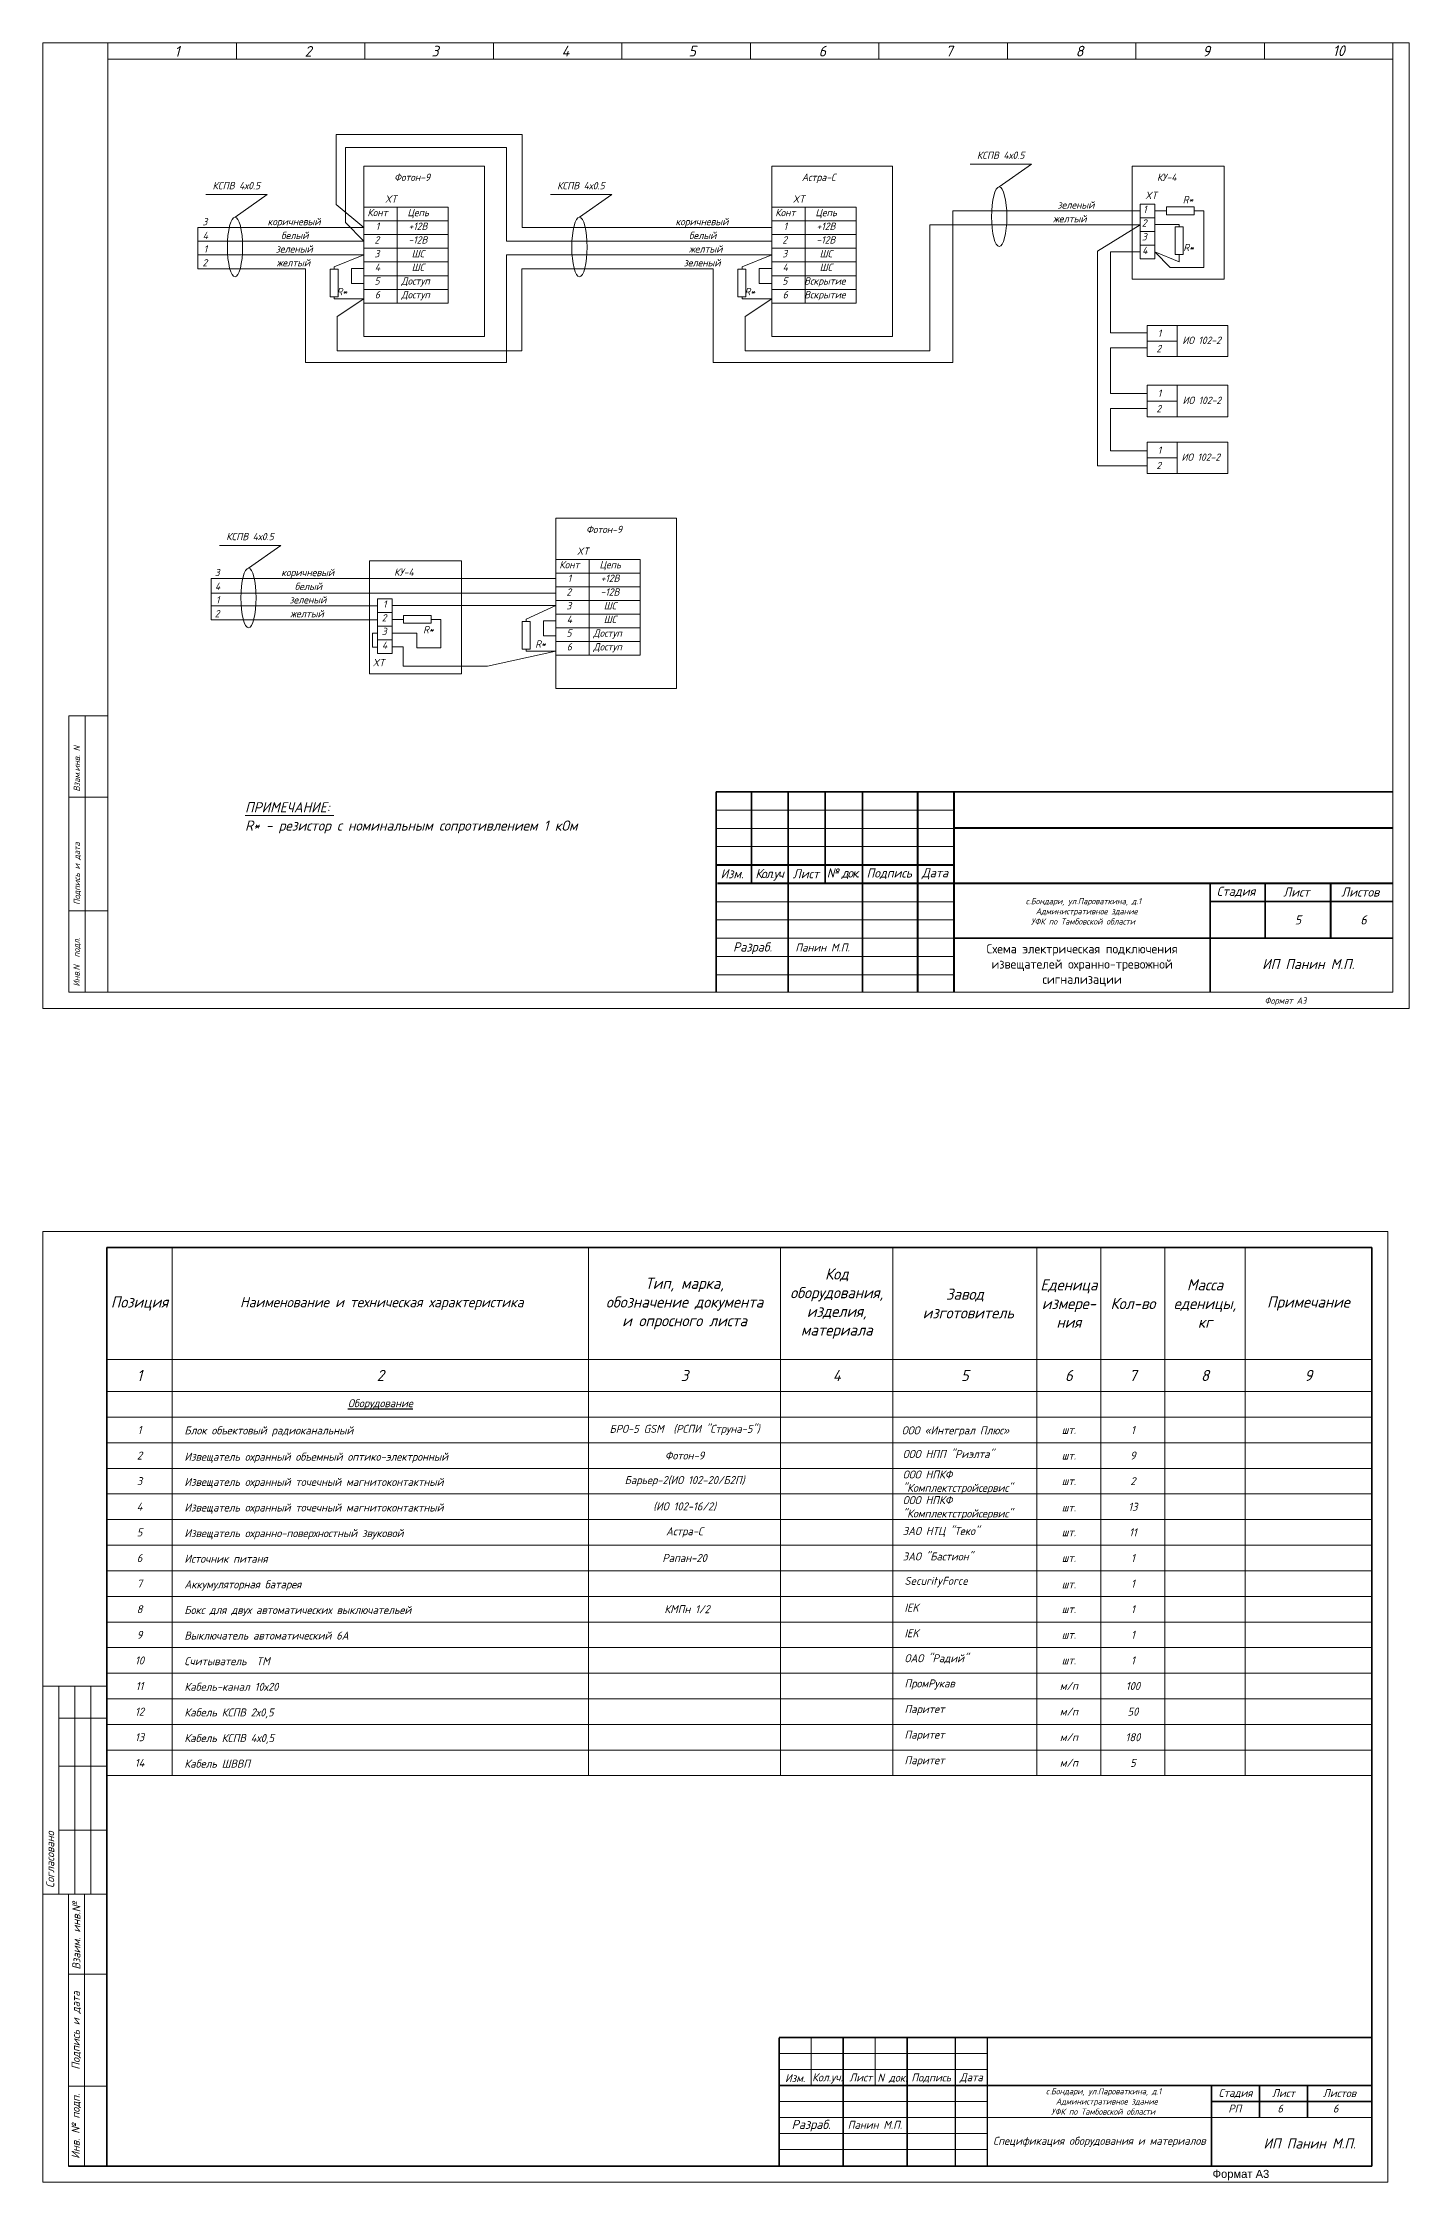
# Model space of a CAD drawing. Header units: inches. Extents: x -24 to 3888, y 393 to 1828.
# Drawn here: x 595.1 to 729.5, y 1043.8 to 1254.4 of the extents above; entities that cross this region are included whole.
import ezdxf

# ---------------------------------------------------------------- set-up
doc = ezdxf.new("R2010")
doc.units = ezdxf.units.IN
doc.header["$MEASUREMENT"] = 0
doc.linetypes.add('Caddy_Solid', pattern=[0])
doc.linetypes.add('НЕВИДИМАЯ', pattern=[9.525, 6.35, -3.175])
doc.layers.add('DESC', color=7, linetype='Continuous')
doc.styles.get("Standard").update_dxf_attribs({"font": 'GOST_Common Italic_0.ttf'})

msp = doc.modelspace()

# ---------------------------------------------------------------- linework, layer by layer
at = {"layer": 'DESC', "linetype": 'Caddy_Solid', "lineweight": 15}
for p, q in [((601.47, 1252.77), (601.47, 1254.37)), ((601.47, 1252.75), (727.87, 1252.75)), ((601.47, 1252.75), (601.47, 1160.93)), ((614.11, 1252.77), (614.11, 1254.37)), ((626.75, 1252.77), (626.75, 1254.37)), ((639.39, 1252.77), (639.39, 1254.37)), ((652.03, 1252.77), (652.03, 1254.37)), ((664.67, 1252.77), (664.67, 1254.37)), ((677.31, 1252.77), (677.31, 1254.37)), ((689.95, 1252.77), (689.95, 1254.37)), ((702.59, 1252.77), (702.59, 1254.37)), ((715.23, 1252.77), (715.23, 1254.37)), ((727.87, 1252.77), (727.87, 1254.37)), ((727.87, 1252.75), (727.87, 1160.93)), ((597.63, 1160.94), (597.63, 1188.14)), ((597.63, 1188.14), (601.47, 1188.14)), ((599.23, 1188.14), (599.23, 1160.94)), ((597.63, 1180.13), (601.47, 1180.13)), ((597.63, 1168.94), (601.47, 1168.94)), ((727.87, 1160.93), (597.63, 1160.93))]:
    msp.add_line(p, q, dxfattribs=at)
at = {"layer": 'DESC', "color": 0, "lineweight": 15}
for p, q in [((623.93, 1238.46), (623.93, 1245.35)), ((623.93, 1245.35), (642.24, 1245.35)), ((642.24, 1245.35), (642.24, 1236.19)), ((624.86, 1236.67), (624.86, 1244.05)), ((624.86, 1244.05), (640.67, 1244.05)), ((640.67, 1244.05), (640.67, 1234.83)), ((692.32, 1242.42), (686.3, 1242.42)), ((689.15, 1240.18), (692.32, 1242.42)), ((617.14, 1239.44), (611.12, 1239.44)), ((613.98, 1237.2), (617.14, 1239.44)), ((626.65, 1236.19), (623.93, 1238.46)), ((626.65, 1238.18), (629.92, 1238.18)), ((629.92, 1238.18), (629.92, 1236.84)), ((629.92, 1238.18), (634.95, 1238.18)), ((634.95, 1238.18), (634.95, 1236.84)), ((651.03, 1239.44), (645, 1239.44)), ((647.86, 1237.2), (651.03, 1239.44)), ((666.77, 1238.18), (670.05, 1238.18)), ((670.05, 1238.18), (670.05, 1236.84)), ((670.05, 1238.18), (675.07, 1238.18)), ((675.07, 1238.18), (675.07, 1236.84)), ((703.01, 1238.5), (704.47, 1238.5)), ((703.01, 1238.5), (703.01, 1233.11)), ((704.47, 1238.5), (704.47, 1237.15)), ((708.31, 1238.22), (705.59, 1238.22)), ((705.59, 1238.22), (705.59, 1237.43)), ((708.31, 1237.43), (708.31, 1238.22)), ((626.65, 1236.19), (610.31, 1236.19)), ((610.31, 1236.19), (610.31, 1232.13)), ((626.65, 1234.83), (624.86, 1236.67)), ((629.92, 1236.84), (626.65, 1236.84)), ((626.65, 1236.84), (629.92, 1236.84)), ((634.95, 1236.84), (629.92, 1236.84)), ((629.92, 1236.84), (629.92, 1235.49)), ((629.92, 1236.84), (634.95, 1236.84)), ((634.95, 1236.84), (634.95, 1235.49)), ((642.24, 1236.19), (655.27, 1236.19)), ((666.77, 1236.19), (655.27, 1236.19)), ((670.05, 1236.84), (666.77, 1236.84)), ((666.77, 1236.84), (670.05, 1236.84)), ((675.07, 1236.84), (670.05, 1236.84)), ((670.05, 1236.84), (670.05, 1235.49)), ((670.05, 1236.84), (675.07, 1236.84)), ((675.07, 1236.84), (675.07, 1235.49)), ((682.31, 1224.06), (682.31, 1236.46)), ((682.31, 1236.46), (691.52, 1236.46)), ((684.58, 1222.91), (684.58, 1237.83)), ((684.58, 1237.83), (691.52, 1237.83)), ((703.01, 1237.83), (691.52, 1237.83)), ((703.01, 1236.46), (691.52, 1236.46)), ((703.01, 1236.46), (698.82, 1233.85)), ((704.47, 1237.15), (703.01, 1237.15)), ((703.01, 1237.15), (704.47, 1237.15)), ((704.47, 1235.81), (703.01, 1235.81)), ((703.01, 1235.81), (704.47, 1235.81)), ((705.4, 1237.82), (704.47, 1237.82)), ((704.47, 1237.15), (704.47, 1235.81)), ((704.47, 1236.48), (706.84, 1236.48)), ((704.47, 1235.81), (704.47, 1234.46)), ((705.59, 1237.82), (705.4, 1237.82)), ((705.59, 1237.43), (708.31, 1237.43)), ((707.24, 1236.24), (706.45, 1236.24)), ((706.45, 1236.24), (706.45, 1233.52)), ((706.84, 1236.48), (706.84, 1236.42)), ((706.84, 1236.24), (706.84, 1236.43)), ((707.24, 1233.52), (707.24, 1236.24)), ((708.31, 1237.82), (708.55, 1237.82)), ((708.55, 1237.82), (709.27, 1237.82)), ((709.27, 1237.82), (709.27, 1232.24)), ((626.65, 1234.83), (610.31, 1234.83)), ((629.92, 1235.49), (626.65, 1235.49)), ((626.65, 1235.49), (629.92, 1235.49)), ((629.92, 1234.14), (626.65, 1234.14)), ((626.65, 1234.14), (629.92, 1234.14)), ((634.95, 1235.49), (629.92, 1235.49)), ((629.92, 1235.49), (629.92, 1234.14)), ((629.92, 1235.49), (634.95, 1235.49)), ((634.95, 1234.14), (629.92, 1234.14)), ((629.92, 1234.14), (629.92, 1232.8)), ((629.92, 1234.14), (634.95, 1234.14)), ((634.95, 1235.49), (634.95, 1234.14)), ((634.95, 1234.14), (634.95, 1232.8)), ((640.67, 1234.83), (655.66, 1234.83)), ((666.77, 1234.83), (655.27, 1234.83)), ((670.05, 1235.49), (666.77, 1235.49)), ((666.77, 1235.49), (670.05, 1235.49)), ((670.05, 1234.14), (666.77, 1234.14)), ((666.77, 1234.14), (670.05, 1234.14)), ((675.07, 1235.49), (670.05, 1235.49)), ((670.05, 1235.49), (670.05, 1234.14)), ((670.05, 1235.49), (675.07, 1235.49)), ((675.07, 1234.14), (670.05, 1234.14)), ((670.05, 1234.14), (670.05, 1232.8)), ((670.05, 1234.14), (675.07, 1234.14)), ((675.07, 1235.49), (675.07, 1234.14)), ((675.07, 1234.14), (675.07, 1232.8)), ((698.82, 1233.85), (698.82, 1212.73)), ((700.08, 1225.81), (700.08, 1233.78)), ((700.08, 1233.78), (703.01, 1233.78)), ((704.47, 1234.46), (703.01, 1234.46)), ((703.01, 1234.46), (704.47, 1234.46)), ((704.47, 1234.46), (704.47, 1233.11)), ((705.96, 1232.24), (704.47, 1233.79)), ((706.84, 1232.82), (704.47, 1233.79)), ((626.65, 1233.5), (610.31, 1233.5)), ((620.9, 1232.13), (610.31, 1232.13)), ((620.9, 1232.13), (620.9, 1222.91)), ((623.33, 1232.08), (623.33, 1229.36)), ((624.11, 1232.08), (623.33, 1232.08)), ((623.72, 1232.32), (626.65, 1233.5)), ((623.72, 1232.08), (623.72, 1232.32)), ((624.11, 1229.36), (624.11, 1232.08)), ((626.65, 1232.14), (625.43, 1232.14)), ((625.43, 1232.14), (625.43, 1230.69)), ((629.92, 1232.8), (626.65, 1232.8)), ((626.65, 1232.8), (629.92, 1232.8)), ((634.95, 1232.8), (629.92, 1232.8)), ((629.92, 1232.8), (629.92, 1231.45)), ((629.92, 1232.8), (634.95, 1232.8)), ((634.95, 1232.8), (634.95, 1231.45)), ((640.67, 1222.91), (640.67, 1233.5)), ((640.67, 1233.5), (655.27, 1233.5)), ((642.19, 1224.06), (642.19, 1232.13)), ((642.19, 1232.13), (655.27, 1232.13)), ((666.77, 1233.5), (655.27, 1233.5)), ((661.02, 1232.13), (655.27, 1232.13)), ((661.02, 1232.13), (661.02, 1222.91)), ((663.45, 1232.08), (663.45, 1229.36)), ((664.24, 1232.08), (663.45, 1232.08)), ((663.85, 1232.32), (666.77, 1233.5)), ((663.85, 1232.08), (663.85, 1232.32)), ((664.24, 1229.36), (664.24, 1232.08)), ((666.77, 1232.14), (665.55, 1232.14)), ((665.55, 1232.14), (665.55, 1230.69)), ((670.05, 1232.8), (666.77, 1232.8)), ((666.77, 1232.8), (670.05, 1232.8)), ((675.07, 1232.8), (670.05, 1232.8)), ((670.05, 1232.8), (670.05, 1231.45)), ((670.05, 1232.8), (675.07, 1232.8)), ((675.07, 1232.8), (675.07, 1231.45)), ((703.01, 1233.11), (704.47, 1233.11)), ((709.27, 1232.24), (705.96, 1232.24)), ((706.45, 1233.52), (707.24, 1233.52)), ((706.84, 1233.52), (706.84, 1233.28)), ((706.84, 1233.28), (706.84, 1232.82)), ((625.43, 1230.69), (626.65, 1230.69)), ((629.92, 1231.45), (626.65, 1231.45)), ((626.65, 1231.45), (629.92, 1231.45)), ((629.92, 1230.1), (626.65, 1230.1)), ((626.65, 1230.1), (629.92, 1230.1)), ((634.95, 1231.45), (629.92, 1231.45)), ((629.92, 1231.45), (629.92, 1230.1)), ((629.92, 1231.45), (634.95, 1231.45)), ((634.95, 1230.1), (629.92, 1230.1)), ((629.92, 1230.1), (629.92, 1228.76)), ((629.92, 1230.1), (634.95, 1230.1)), ((634.95, 1231.45), (634.95, 1230.1)), ((634.95, 1230.1), (634.95, 1228.76)), ((665.55, 1230.69), (666.77, 1230.69)), ((670.05, 1231.45), (666.77, 1231.45)), ((666.77, 1231.45), (670.05, 1231.45)), ((670.05, 1230.1), (666.77, 1230.1)), ((666.77, 1230.1), (670.05, 1230.1)), ((675.07, 1231.45), (670.05, 1231.45)), ((670.05, 1231.45), (670.05, 1230.1)), ((670.05, 1231.45), (675.07, 1231.45)), ((675.07, 1230.1), (670.05, 1230.1)), ((670.05, 1230.1), (670.05, 1228.76)), ((670.05, 1230.1), (675.07, 1230.1)), ((675.07, 1231.45), (675.07, 1230.1)), ((675.07, 1230.1), (675.07, 1228.76)), ((623.33, 1229.36), (624.11, 1229.36)), ((623.72, 1229.36), (623.72, 1229.18)), ((623.72, 1229.18), (626.65, 1229.18)), ((626.65, 1229.18), (624.04, 1227.42)), ((624.04, 1227.42), (624.04, 1224.06)), ((629.92, 1228.76), (626.65, 1228.76)), ((634.95, 1228.76), (629.92, 1228.76)), ((663.45, 1229.36), (664.24, 1229.36)), ((663.85, 1229.36), (663.85, 1229.18)), ((663.85, 1229.18), (666.77, 1229.18)), ((666.77, 1229.18), (664.16, 1227.42)), ((664.16, 1227.42), (664.16, 1224.06)), ((670.05, 1228.76), (666.77, 1228.76)), ((675.07, 1228.76), (670.05, 1228.76)), ((703.69, 1225.81), (700.08, 1225.81)), ((624.04, 1224.06), (642.19, 1224.06)), ((664.16, 1224.06), (682.31, 1224.06)), ((700.08, 1219.85), (700.08, 1224.35)), ((700.08, 1224.35), (703.69, 1224.35)), ((703.69, 1225.02), (706.65, 1225.02)), ((620.9, 1222.91), (640.67, 1222.91)), ((661.02, 1222.91), (684.58, 1222.91)), ((703.69, 1219.85), (700.08, 1219.85)), ((703.69, 1219.11), (706.65, 1219.11)), ((700.08, 1214.21), (700.08, 1218.39)), ((700.08, 1218.39), (703.69, 1218.39)), ((698.82, 1212.73), (703.69, 1212.73)), ((703.69, 1214.21), (700.08, 1214.21)), ((703.69, 1213.52), (706.65, 1213.52)), ((618.48, 1204.91), (612.45, 1204.91)), ((615.31, 1202.67), (618.48, 1204.91)), ((645.53, 1203.53), (648.81, 1203.53)), ((648.81, 1202.19), (645.53, 1202.19)), ((645.53, 1202.19), (648.81, 1202.19)), ((648.81, 1203.53), (648.81, 1202.19)), ((648.81, 1203.53), (653.84, 1203.53)), ((653.84, 1202.19), (648.81, 1202.19)), ((648.81, 1202.19), (648.81, 1200.84)), ((648.81, 1202.19), (653.84, 1202.19)), ((653.84, 1203.53), (653.84, 1202.19)), ((653.84, 1202.19), (653.84, 1200.84)), ((645.53, 1201.66), (611.64, 1201.66)), ((611.64, 1201.66), (611.64, 1197.6)), ((645.53, 1200.22), (611.64, 1200.22)), ((648.81, 1200.84), (645.53, 1200.84)), ((645.53, 1200.84), (648.81, 1200.84)), ((653.84, 1200.84), (648.81, 1200.84)), ((648.81, 1200.84), (648.81, 1199.49)), ((648.81, 1200.84), (653.84, 1200.84)), ((653.84, 1200.84), (653.84, 1199.49)), ((627.98, 1198.97), (611.64, 1198.97)), ((627.98, 1199.65), (629.44, 1199.65)), ((627.98, 1199.65), (627.98, 1194.27)), ((629.44, 1198.3), (627.98, 1198.3)), ((627.98, 1198.3), (629.44, 1198.3)), ((629.44, 1199.65), (629.44, 1198.3)), ((629.44, 1198.98), (645.53, 1198.98)), ((629.44, 1198.3), (629.44, 1196.96)), ((633.28, 1198.02), (630.56, 1198.02)), ((630.56, 1198.02), (630.56, 1197.24)), ((633.28, 1197.24), (633.28, 1198.02)), ((642.61, 1197.65), (645.53, 1198.98)), ((648.81, 1199.49), (645.53, 1199.49)), ((645.53, 1199.49), (648.81, 1199.49)), ((648.81, 1198.15), (645.53, 1198.15)), ((645.53, 1198.15), (648.81, 1198.15)), ((653.84, 1199.49), (648.81, 1199.49)), ((648.81, 1199.49), (648.81, 1198.15)), ((648.81, 1199.49), (653.84, 1199.49)), ((653.84, 1198.15), (648.81, 1198.15)), ((648.81, 1198.15), (648.81, 1196.8)), ((648.81, 1198.15), (653.84, 1198.15)), ((653.84, 1199.49), (653.84, 1198.15)), ((653.84, 1198.15), (653.84, 1196.8)), ((627.98, 1197.6), (611.64, 1197.6)), ((627.98, 1196.26), (627.5, 1196.26)), ((627.5, 1196.26), (627.5, 1194.9)), ((629.44, 1196.96), (627.98, 1196.96)), ((627.98, 1196.96), (629.44, 1196.96)), ((630.37, 1197.63), (629.44, 1197.63)), ((629.44, 1196.96), (629.44, 1195.61)), ((631.87, 1196.28), (629.44, 1196.28)), ((630.56, 1197.63), (630.37, 1197.63)), ((630.56, 1197.24), (633.28, 1197.24)), ((631.87, 1194.84), (631.87, 1196.28)), ((633.28, 1197.63), (633.52, 1197.63)), ((633.52, 1197.63), (634.24, 1197.63)), ((634.24, 1197.63), (634.24, 1194.84)), ((642.22, 1197.42), (642.22, 1194.7)), ((643, 1197.42), (642.22, 1197.42)), ((642.61, 1197.42), (642.61, 1197.65)), ((643, 1194.7), (643, 1197.42)), ((645.53, 1197.47), (644.32, 1197.47)), ((644.32, 1197.47), (644.32, 1196.02)), ((644.32, 1196.02), (645.53, 1196.02)), ((648.81, 1196.8), (645.53, 1196.8)), ((645.53, 1196.8), (648.81, 1196.8)), ((653.84, 1196.8), (648.81, 1196.8)), ((648.81, 1196.8), (648.81, 1195.46)), ((648.81, 1196.8), (653.84, 1196.8)), ((653.84, 1196.8), (653.84, 1195.46)), ((627.5, 1194.9), (627.98, 1194.9)), ((629.44, 1195.61), (627.98, 1195.61)), ((627.98, 1195.61), (629.44, 1195.61)), ((627.98, 1194.27), (629.44, 1194.27)), ((629.44, 1195.61), (629.44, 1194.27)), ((629.44, 1194.94), (630.52, 1194.94)), ((630.52, 1194.94), (630.52, 1193.04)), ((634.24, 1194.84), (631.87, 1194.84)), ((638.82, 1193.04), (645.53, 1194.51)), ((642.22, 1194.7), (643, 1194.7)), ((642.61, 1194.7), (642.61, 1194.51)), ((642.61, 1194.51), (645.53, 1194.51)), ((648.81, 1195.46), (645.53, 1195.46)), ((645.53, 1195.46), (648.81, 1195.46)), ((648.81, 1194.11), (645.53, 1194.11)), ((653.84, 1195.46), (648.81, 1195.46)), ((648.81, 1195.46), (648.81, 1194.11)), ((648.81, 1195.46), (653.84, 1195.46)), ((653.84, 1194.11), (648.81, 1194.11)), ((653.84, 1195.46), (653.84, 1194.11)), ((630.52, 1193.04), (638.82, 1193.04)), ((614.97, 1178.34), (623.69, 1178.34))]:
    msp.add_line(p, q, dxfattribs=at)
at = {"layer": 'DESC', "color": 7, "lineweight": 15}
for p, q in [((661.3, 1178.86), (684.7, 1178.86)), ((661.3, 1177.06), (684.7, 1177.06)), ((661.3, 1168.06), (684.7, 1168.06)), ((661.3, 1166.26), (684.7, 1166.26)), ((661.3, 1164.46), (684.7, 1164.46)), ((661.27, 1162.66), (684.7, 1162.66)), ((595.07, 1043.85), (595.07, 1137.4)), ((595.07, 1137.4), (727.37, 1137.4)), ((727.37, 1137.4), (727.37, 1043.85)), ((607.8, 1135.83), (607.8, 1083.85)), ((648.75, 1135.83), (648.75, 1083.85)), ((667.65, 1135.83), (667.65, 1083.85)), ((678.68, 1135.83), (678.68, 1083.85)), ((692.85, 1135.83), (692.85, 1083.85)), ((699.15, 1135.83), (699.15, 1083.85)), ((705.45, 1135.83), (705.45, 1083.85)), ((713.33, 1135.83), (713.33, 1083.85)), ((601.37, 1124.8), (725.8, 1124.8)), ((601.37, 1121.65), (725.8, 1121.65)), ((601.37, 1119.13), (725.8, 1119.13)), ((601.37, 1116.61), (725.8, 1116.61)), ((601.37, 1114.09), (725.8, 1114.09)), ((601.37, 1111.57), (725.8, 1111.57)), ((601.37, 1109.05), (725.8, 1109.05)), ((601.37, 1106.53), (725.8, 1106.53)), ((601.37, 1104.01), (725.8, 1104.01)), ((601.37, 1101.49), (725.8, 1101.49)), ((601.37, 1098.97), (725.8, 1098.97)), ((601.37, 1096.45), (725.8, 1096.45)), ((601.37, 1093.93), (725.8, 1093.93)), ((601.37, 1091.41), (725.8, 1091.41)), ((601.37, 1088.89), (725.8, 1088.89)), ((601.37, 1086.37), (725.8, 1086.37)), ((601.37, 1083.85), (725.8, 1083.85)), ((670.65, 1058.08), (670.65, 1053.36)), ((676.95, 1058.08), (676.95, 1053.36)), ((667.5, 1056.51), (687.98, 1056.51)), ((667.5, 1054.93), (687.98, 1054.93)), ((667.5, 1051.78), (687.98, 1051.78)), ((667.5, 1050.21), (687.98, 1050.21)), ((667.5, 1048.63), (687.98, 1048.63)), ((687.98, 1050.21), (725.78, 1050.21)), ((667.5, 1047.06), (687.98, 1047.06)), ((727.37, 1043.85), (595.07, 1043.85))]:
    msp.add_line(p, q, dxfattribs=at)
at = {"layer": 'DESC', "color": 7, "linetype": 'Continuous', "lineweight": 15}
for p, q in [((661.36, 1175.27), (684.73, 1175.27)), ((661.36, 1169.83), (684.63, 1169.83))]:
    msp.add_line(p, q, dxfattribs=at)
at = {"layer": 'DESC', "lineweight": 15}
for p, q in [((601.37, 1092.67), (595.07, 1092.67)), ((596.65, 1092.67), (596.65, 1072.2)), ((598.22, 1092.67), (598.22, 1072.2)), ((599.8, 1092.67), (599.8, 1072.2)), ((601.37, 1089.52), (596.65, 1089.52)), ((601.37, 1084.8), (596.65, 1084.8)), ((601.37, 1078.5), (596.65, 1078.5)), ((601.37, 1072.2), (595.07, 1072.2)), ((597.59, 1072.2), (597.59, 1045.42)), ((597.59, 1072.2), (601.37, 1072.2)), ((599.17, 1072.2), (599.17, 1045.42)), ((597.59, 1064.32), (601.37, 1064.32)), ((597.59, 1053.3), (601.37, 1053.3))]:
    msp.add_line(p, q, dxfattribs=at)
msp.add_lwpolyline([(595.07, 1159.33), (729.47, 1159.33), (729.47, 1254.37), (595.07, 1254.37)], close=True, dxfattribs=at)
at = {"layer": 'DESC', "color": 0, "lineweight": 15}
for points in [[(626.65, 1242.23), (638.52, 1242.23), (638.52, 1225.48), (626.65, 1225.48)], [(666.77, 1242.23), (678.64, 1242.23), (678.64, 1225.48), (666.77, 1225.48)], [(702.24, 1231.12), (711.28, 1231.12), (711.28, 1242.23), (702.24, 1242.23)], [(703.69, 1226.56), (711.62, 1226.56), (711.62, 1223.48), (703.69, 1223.48)], [(703.69, 1226.56), (706.65, 1226.56), (706.65, 1223.48), (703.69, 1223.48)], [(703.69, 1220.66), (711.62, 1220.66), (711.62, 1217.57), (703.69, 1217.57)], [(703.69, 1220.66), (706.65, 1220.66), (706.65, 1217.57), (703.69, 1217.57)], [(703.69, 1215.07), (711.62, 1215.07), (711.62, 1211.98), (703.69, 1211.98)], [(703.69, 1215.07), (706.65, 1215.07), (706.65, 1211.98), (703.69, 1211.98)], [(645.53, 1207.58), (657.41, 1207.58), (657.41, 1190.83), (645.53, 1190.83)], [(627.21, 1192.28), (636.25, 1192.28), (636.25, 1203.38), (627.21, 1203.38)]]:
    msp.add_lwpolyline(points, close=True, dxfattribs=at)
at = {"layer": 'DESC', "color": 7, "lineweight": 15}
for points, const_width in [([(661.3, 1180.66), (727.87, 1180.66)], 0.18), ([(661.3, 1180.66), (661.3, 1160.93)], 0.18), ([(668.39, 1180.66), (668.39, 1160.93)], 0.18), ([(675.7, 1180.66), (675.7, 1160.93)], 0.18), ([(681.13, 1180.62), (681.13, 1160.93)], 0.18), ([(684.7, 1180.66), (684.7, 1160.93)], 0.18), ([(684.71, 1177.1), (727.87, 1177.1)], 0.18), ([(661.3, 1173.46), (684.7, 1173.46)], 0.18), ([(709.9, 1171.63), (709.9, 1160.93)], 0.18), ([(715.3, 1171.64), (715.3, 1166.26)], 0.18), ([(684.7, 1169.86), (684.7, 1169.86)], 0.072), ([(709.9, 1169.86), (727.87, 1169.86)], 0.18), ([(684.7, 1166.26), (727.87, 1166.26)], 0.18), ([(601.37, 1135.83), (601.37, 1045.42), (725.8, 1045.42)], 0.158), ([(725.8, 1135.83), (601.37, 1135.83)], 0.158), ([(725.8, 1045.42), (725.8, 1135.83)], 0.158), ([(667.5, 1058.08), (667.5, 1045.48)], 0.158), ([(667.5, 1058.08), (725.78, 1058.08)], 0.158), ([(673.8, 1058.08), (673.8, 1045.42)], 0.158), ([(680.1, 1058.08), (680.1, 1045.48)], 0.158), ([(684.83, 1058.08), (684.83, 1045.48)], 0.158), ([(687.98, 1058.08), (687.98, 1045.48)], 0.158), ([(667.5, 1053.36), (725.78, 1053.36)], 0.158), ([(710.03, 1045.42), (710.03, 1053.36)], 0.158), ([(714.75, 1050.21), (714.75, 1053.36)], 0.158), ([(719.48, 1050.21), (719.48, 1053.36)], 0.158), ([(710.03, 1051.78), (725.78, 1051.78)], 0.158)]:
    msp.add_lwpolyline(points, dxfattribs=dict(at, const_width=const_width))
at = {"layer": 'DESC', "color": 7, "linetype": 'Continuous', "lineweight": 15, "const_width": 0.18}
for points in [[(664.78, 1171.76), (664.78, 1180.66)], [(672.02, 1171.65), (672.02, 1180.66)], [(661.43, 1171.65), (727.87, 1171.65)]]:
    msp.add_lwpolyline(points, dxfattribs=at)
at = {"layer": 'DESC', "linetype": 'Continuous', "lineweight": 15, "const_width": 0.18}
msp.add_lwpolyline([(721.75, 1171.65), (721.75, 1166.26)], dxfattribs=at)
at = {"layer": 'DESC', "lineweight": 15, "const_width": 0.158}
msp.add_lwpolyline([(597.59, 1045.42), (601.37, 1045.42)], dxfattribs=at)
at = {"layer": 'DESC', "color": 0, "lineweight": 15}
for centre in [(689.15, 1237.25), (613.98, 1234.27), (647.86, 1234.27), (615.31, 1199.74)]:
    msp.add_ellipse(centre, major_axis=(0, -2.93), ratio=0.255671, dxfattribs=at)

# ---------------------------------------------------------------- texts
at = {"layer": 'DESC', "lineweight": 15}
for s, height, p in [('1', 1.05, (608.03, 1253)), ('2', 1.05, (620.83, 1253)), ('3', 1.05, (633.31, 1253.02)), ('4', 1.05, (646.11, 1253.02)), ('5', 1.05, (658.59, 1253.02)), ('6', 1.05, (671.39, 1253.02)), ('7', 1.05, (683.87, 1253.02)), ('8', 1.05, (696.67, 1253.02)), ('9', 1.05, (709.15, 1253.02)), ('10', 1.048, (721.95, 1253.06)), ('Формат А3', 0.629, (715.25, 1159.8))]:
    msp.add_text(s, height=height, dxfattribs=at).set_placement(p)
for s, p in [('Взам.инв. N', (598.74, 1180.68)), ('Подпись и дата', (598.74, 1169.53)), ('Инв.N  подл.', (598.71, 1161.5))]:
    msp.add_text(s, height=0.6288, rotation=90, dxfattribs=at).set_placement(p)
at = {"layer": 'DESC', "color": 7}
for s, height, p in [('Блок объектовый радиоканальный ', 0.7875, (609, 1117.43)), ('Извещатель охранный объемный оптико-электронный ', 0.7875, (609, 1114.84)), ('Извещатель охранный точечный магнитоконтактный ', 0.7875, (609, 1112.36)), ('Извещатель охранный точечный магнитоконтактный ', 0.7875, (609, 1109.84)), ('Извещатель охранно-поверхностный звуковой ', 0.7875, (609, 1107.32)), ('Источник питаня ', 0.7875, (609, 1104.8)), ('Аккумуляторная батарея ', 0.7875, (609, 1102.28)), ('Бокс для двух автоматических выключательей', 0.7875, (609, 1099.76)), ('Выключатель автоматический 6А', 0.7875, (609, 1097.24)), ('Считыватель  TМ', 0.7875, (609, 1094.72)), ('Кабель-канал 10х20', 0.7875, (609, 1092.2)), ('Кабель КСПВ 2х0,5', 0.7875, (609, 1089.68)), ('Кабель КСПВ 4х0,5', 0.7875, (609, 1087.16)), ('Кабель ШВВП', 0.7875, (609, 1084.64)), ('Кол.уч.', 0.787, (670.75, 1053.77)), ('Лист', 0.787, (674.4, 1053.76)), ('N док.', 0.787, (677.17, 1053.74)), ('РП', 0.787, (711.68, 1050.7)), ('6', 0.787, (716.51, 1050.7)), ('6', 0.787, (721.97, 1050.7))]:
    msp.add_text(s, height=height, dxfattribs=at).set_placement(p)
at = {"layer": 'DESC', "color": 0, "lineweight": 15, "attachment_point": 1}
for s, width, heights, insert, char_height in [('КСПВ 4х0.5', 11.8019, [0.819], (686.95, 1243.66), 0.72), ('КСПВ 4х0.5', 7.3081, [1.09], (611.77, 1240.67), 0.72), ('\\pi2.981;Фотон-9', 9.8953, [1.61], (626.65, 1241.49), 0.72), ('КСПВ 4х0.5', 9.4651, [1.09], (645.66, 1240.67), 0.72), ('\\pi2.96136;Астра-С', 9.8953, [1.61], (666.77, 1241.49), 0.72), ('\\pi2.78066;КУ-4', 7.7595, [1.61], (701.88, 1241.49), 0.72), ('\\pi0.35132;Конт', 2.603, [4.06], (626.65, 1238.02), 0.72), ('\\pi1.31405;XT', 2.603, [4.06], (627.41, 1239.35), 0.72), ('\\pi1.02068;Цепь', 4.1599, [4.06], (629.92, 1238.02), 0.72), ('\\pi0.35132;Конт', 2.603, [4.06], (666.77, 1238.02), 0.72), ('\\pi1.31405;XT', 2.603, [4.06], (667.53, 1239.35), 0.72), ('\\pi1.02068;Цепь', 4.1599, [4.06], (670.05, 1238.02), 0.72), ('зеленый', 2.603, [0.786], (694.88, 1238.77), 0.72), ('\\pi1.17084;1', 2.603, [4.06], (702.13, 1238.34), 0.72), ('\\pi1.31405;XT', 2.603, [4.06], (702.19, 1239.71), 0.72), ('\\pi0.80102;R*', 2.603, [4.06], (706.4, 1239.29), 0.72), ('\\pi1.04621;3', 2.603, [0.786], (609.73, 1237.13), 0.72), ('\\pi1.07921;4', 2.603, [0.786], (609.73, 1235.77), 0.72), ('\\pi-1.32761;коричневый', 2.603, [0.786], (618.51, 1237.13), 0.72), ('белый', 2.603, [0.786], (618.51, 1235.77), 0.72), ('\\pi1.17084;1', 2.603, [4.06], (626.65, 1236.67), 0.72), ('\\pi1.12649;+12В', 4.1599, [4.06], (629.92, 1236.67), 0.72), ('\\pi-1.32761;коричневый', 2.603, [0.786], (658.63, 1237.13), 0.72), ('белый', 2.603, [0.786], (658.63, 1235.77), 0.72), ('\\pi1.17084;1', 2.603, [4.06], (666.77, 1236.67), 0.72), ('\\pi1.12649;+12В', 4.1599, [4.06], (670.05, 1236.67), 0.72), ('\\pi-0.43252;желтый', 2.603, [0.786], (694.88, 1237.41), 0.72), ('\\pi1.04593;2', 2.603, [4.06], (702.13, 1236.99), 0.72), ('\\pi1.17084;1', 2.603, [0.786], (609.73, 1234.44), 0.72), ('\\pi-0.52088;зеленый', 2.603, [0.786], (618.51, 1234.44), 0.72), ('\\pi1.04593;2', 2.603, [4.06], (626.65, 1235.33), 0.72), ('\\pi1.04621;3', 2.603, [4.06], (626.65, 1233.98), 0.72), ('\\pi1.12186;-12В', 4.1599, [4.06], (629.92, 1235.33), 0.72), ('\\pi1.43549;ШС', 4.1599, [4.06], (629.92, 1233.98), 0.72), ('желтый', 2.603, [0.786], (658.63, 1234.44), 0.72), ('\\pi1.04593;2', 2.603, [4.06], (666.77, 1235.33), 0.72), ('\\pi1.04621;3', 2.603, [4.06], (666.77, 1233.98), 0.72), ('\\pi1.12186;-12В', 4.1599, [4.06], (670.05, 1235.33), 0.72), ('\\pi1.43549;ШС', 4.1599, [4.06], (670.05, 1233.98), 0.72), ('\\pi1.04621;3', 2.603, [4.06], (702.13, 1235.64), 0.72), ('\\pi1.07921;4', 2.603, [4.06], (702.13, 1234.3), 0.72), ('\\pi0.80102;R*', 2.603, [4.06], (706.46, 1234.58), 0.72), ('\\pi1.04593;2', 2.603, [0.786], (609.73, 1233.08), 0.72), ('\\pi-0.43252;желтый', 2.603, [0.786], (618.51, 1233.08), 0.72), ('\\pi1.07921;4', 2.603, [4.06], (626.65, 1232.64), 0.72), ('\\pi1.43549;ШС', 4.1599, [4.06], (629.92, 1232.64), 0.72), ('\\pi-0.52088;зеленый', 2.603, [0.786], (658.63, 1233.08), 0.72), ('\\pi1.07921;4', 2.603, [4.06], (666.77, 1232.64), 0.72), ('\\pi1.43549;ШС', 4.1599, [4.06], (670.05, 1232.64), 0.72), ('\\pi0.80102;R*', 2.603, [4.06], (623.17, 1230.24), 0.72), ('\\pi1.04839;5', 2.603, [4.06], (626.65, 1231.29), 0.72), ('\\pi1.08384;6', 2.603, [4.06], (626.65, 1229.94), 0.72), ('\\pi0.41768;Доступ', 4.1599, [4.06], (629.92, 1231.29), 0.72), ('\\pi0.41768;Доступ', 4.1599, [4.06], (629.92, 1229.94), 0.72), ('\\pi0.80102;R*', 2.603, [4.06], (663.29, 1230.24), 0.72), ('\\pi1.04839;5', 2.603, [4.06], (666.77, 1231.29), 0.72), ('\\pi1.08384;6', 2.603, [4.06], (666.77, 1229.94), 0.72), ('\\pi-0.08632;Вскрытие', 4.1599, [4.06], (670.05, 1231.29), 0.72), ('\\pi-0.08632;Вскрытие', 4.1599, [4.06], (670.05, 1229.94), 0.72), ('\\pi1.17084;1', 2.603, [4.06], (703.57, 1226.14), 0.72), ('\\pi0.27252;ИО 102-2', 4.4347, [3.31], (706.89, 1225.45), 0.72), ('\\pi1.04593;2', 2.603, [4.06], (703.56, 1224.63), 0.72), ('\\pi1.17084;1', 2.603, [4.06], (703.57, 1220.24), 0.72), ('\\pi0.27252;ИО 102-2', 4.4347, [3.31], (706.91, 1219.54), 0.72), ('\\pi1.04593;2', 2.603, [4.06], (703.56, 1218.72), 0.72), ('\\pi1.04593;2', 2.603, [4.06], (703.56, 1213.13), 0.72), ('\\pi1.17084;1', 2.603, [4.06], (703.57, 1214.64), 0.72), ('\\pi0.27252;ИО 102-2', 4.4347, [3.31], (706.8, 1213.95), 0.72), ('\\pi2.981;Фотон-9', 9.8953, [1.61], (645.53, 1206.84), 0.72), ('\\pi1.31405;XT', 2.603, [4.06], (646.29, 1204.7), 0.72), ('\\pi1.04621;3', 2.603, [0.786], (610.93, 1202.6), 0.72), ('\\pi-1.32761;коричневый', 2.603, [0.786], (619.85, 1202.6), 0.72), ('\\pi2.78066;КУ-4', 7.7595, [1.61], (626.85, 1202.64), 0.72), ('\\pi0.35132;Конт', 2.603, [4.06], (645.53, 1203.37), 0.72), ('\\pi1.02068;Цепь', 4.1599, [4.06], (648.81, 1203.37), 0.72), ('\\pi1.07921;4', 2.603, [0.786], (610.93, 1201.24), 0.72), ('белый', 2.603, [0.786], (619.85, 1201.24), 0.72), ('\\pi1.04593;2', 2.603, [4.06], (645.53, 1200.68), 0.72), ('\\pi1.17084;1', 2.603, [4.06], (645.53, 1202.03), 0.72), ('\\pi1.12186;-12В', 4.1599, [4.06], (648.81, 1200.68), 0.72), ('\\pi1.12649;+12В', 4.1599, [4.06], (648.81, 1202.03), 0.72), ('\\pi1.04593;2', 2.603, [0.786], (610.93, 1198.55), 0.72), ('\\pi1.17084;1', 2.603, [0.786], (610.93, 1199.91), 0.72), ('\\pi-0.52088;зеленый', 2.603, [0.786], (619.85, 1199.91), 0.72), ('\\pi-0.43252;желтый', 2.603, [0.786], (619.85, 1198.55), 0.72), ('\\pi1.04593;2', 2.603, [4.06], (627.36, 1198.14), 0.72), ('\\pi1.17084;1', 2.603, [4.06], (627.36, 1199.49), 0.72), ('\\pi1.04621;3', 2.603, [4.06], (645.53, 1199.33), 0.72), ('\\pi1.07921;4', 2.603, [4.06], (645.53, 1197.99), 0.72), ('\\pi1.43549;ШС', 4.1599, [4.06], (648.81, 1199.33), 0.72), ('\\pi1.43549;ШС', 4.1599, [4.06], (648.81, 1197.99), 0.72), ('\\pi1.04621;3', 2.603, [4.06], (627.36, 1196.8), 0.72), ('\\pi0.80102;R*', 2.603, [4.06], (631.68, 1196.98), 0.72), ('\\pi1.04839;5', 2.603, [4.06], (645.53, 1196.64), 0.72), ('\\pi0.41768;Доступ', 4.1599, [4.06], (648.81, 1196.64), 0.72), ('\\pi1.31405;XT', 2.603, [4.06], (626.21, 1193.74), 0.72), ('\\pi1.07921;4', 2.603, [4.06], (627.36, 1195.45), 0.72), ('\\pi0.80102;R*', 2.603, [4.06], (642.71, 1195.57), 0.72), ('\\pi1.08384;6', 2.603, [4.06], (645.53, 1195.29), 0.72), ('\\pi0.41768;Доступ', 4.1599, [4.06], (648.81, 1195.29), 0.72), ('ПРИМЕЧАНИЕ:', 12.0546, [0.819], (614.97, 1179.64), 1), ('R* - резистор с номинальным сопротивлением 1 кОм', 34.4536, [0.857], (614.97, 1177.84), 1), ('\\pi23.73776;c.Бондари, ул.Пароваткина, д.1\\P\\pi24.36617; Административное здание \\P\\pi24.27003;УФК по Тамбовской области', 59.1919, [0], (668, 1170.2), 0.6), ('\\pi23.73776;c.Бондари, ул.Пароваткина, д.1\\P\\pi24.36617; Административное здание \\P\\pi24.27003;УФК по Тамбовской области', 59.1919, [0], (669.98, 1053.09), 0.6)]:
    msp.add_mtext_dynamic_manual_height_columns(s, width=width, gutter_width=1, heights=heights, dxfattribs=dict(at, insert=insert, char_height=char_height))
at = {"layer": 'DESC', "color": 0, "lineweight": 15}
note = msp.add_mtext_dynamic_manual_height_columns('КСПВ ', width=4.7916, gutter_width=1, heights=[0.819, 0], dxfattribs=dict(at, insert=(613.11, 1206.14), char_height=0.72, attachment_point=1))
for column, words in zip(note.columns.linked_columns, ['4х0.5']):
    column.text = words
at = {"layer": 'DESC', "color": 0, "lineweight": 15, "char_height": 0.9, "attachment_point": 5}
for s, insert, width in [('Изм.', (662.88, 1172.6), 3.4805), ('{\\T0.85;Кол.уч}', (666.52, 1172.49), 3.6119), ('Лист', (670.14, 1172.6), 3.6273), ('{\\T0.85;№ док.}', (673.79, 1172.6), 3.6803), ('Подпись', (678.33, 1172.6), 5.4), ('Дата', (682.83, 1172.6), 3.6), ('Стадия', (712.44, 1170.8), 5.4), ('Лист', (718.38, 1170.8), 6.48), ('Листов', (724.66, 1170.8), 6.0943), ('5', (718.53, 1168.06), 6.4543), ('6', (724.98, 1168.06), 6.4543), ('Разраб.', (664.89, 1165.27), 7.0924), ('Разраб.', (670.65, 1049.41), 7.0924)]:
    msp.add_mtext(s, dxfattribs=dict(at, insert=insert, width=width))
at = {"layer": 'DESC', "lineweight": 15}
for s, insert, char_height, width, attachment_point in [('Панин М.П.', (671.77, 1165.34), 0.787, 6.3, 5), ('{\\fGOST Common|b0|i0|c204|p34;Схема электрическая подключения извещателей охранно-тревожной сигнализации}', (697.3, 1163.59), 0.9, 25.2, 5), ('ООО НПП "Риэлта"', (679.66, 1115.5), 0.7875, 14.175, 4), ('ООО НПКФ "Комплектстройсервис"', (679.66, 1112.72), 0.7875, 14.175, 4), ('ООО НПКФ "Комплектстройсервис"', (679.66, 1110.2), 0.7875, 14.175, 4), ('ЗАО НТЦ "Теко"', (679.66, 1107.82), 0.7875, 14.175, 4), ('ЗАО "Бастион"', (679.66, 1105.42), 0.7875, 14.175, 4), ('SecurityForce', (679.83, 1102.9), 0.7875, 14.175, 4), ('IEK', (679.83, 1100.38), 0.787, 14.175, 4), ('IEK', (679.83, 1097.86), 0.787, 14.175, 4), ('ОАО "Радий"', (679.83, 1095.34), 0.7875, 14.175, 4), ('ПромРукав', (679.83, 1092.82), 0.787, 14.175, 4), ('Паритет', (679.83, 1090.3), 0.787, 14.175, 4), ('Паритет', (679.83, 1087.78), 0.787, 14.175, 4), ('Паритет', (679.83, 1085.26), 0.787, 14.175, 4), ('Панин М.П.', (676.92, 1049.49), 0.787, 6.3, 5)]:
    msp.add_mtext(s, dxfattribs=dict(at, insert=insert, char_height=char_height, width=width, attachment_point=attachment_point))
at = {"layer": 'DESC', "lineweight": 15, "char_height": 1, "attachment_point": 1}
for insert in [(710.2, 1164.21), (710.33, 1048.16)]:
    msp.add_mtext_dynamic_manual_height_columns('\\pi4.80835;ИП Панин М.П.', width=17.9743, gutter_width=1, heights=[1.74], dxfattribs=dict(at, insert=insert))
at = {"layer": 'DESC'}
for s, insert, char_height, width, attachment_point in [('Тип, марка, \\Pобозначение документа \\Pи опросного листа', (658.2, 1130.31), 1.1025, 18.9, 5), ('Код оборудования, изделия, материала', (673.17, 1130.31), 1.1025, 11.025, 5), ('Еденица измере-\\Pния', (696, 1130.31), 1.1025, 6.3, 5), ('Масса еденицы, \\Pкг', (709.39, 1130.31), 1.1025, 7.875, 5), ('Позиция', (604.59, 1130.31), 1.103, 6.4299, 5), ('           Наименование и техническая характеристика', (607.8, 1130.31), 1, 40.95, 4), ('Завод\\P изготовитель', (685.77, 1130.31), 1.1025, 14.175, 5), ('Кол-во', (702.3, 1130.31), 1.103, 6.3, 5), ('Примечание', (719.56, 1130.31), 1.103, 12.4701, 5), ('1', (604.59, 1123.23), 1.1, 6.4299, 5), ('2', (628.28, 1123.23), 1.1, 40.95, 5), ('3', (658.2, 1123.23), 1.1, 18.9, 5), ('4', (673.17, 1123.23), 1.1, 11.025, 5), ('5', (685.77, 1123.23), 1.1, 14.175, 5), ('6', (696, 1123.23), 1.1, 6.3, 5), ('7', (702.3, 1123.23), 1.1, 6.3, 5), ('8', (709.39, 1123.23), 1.1, 7.875, 5), ('9', (719.56, 1123.23), 1.1, 12.4701, 5), ('{\\LОборудование}', (628.28, 1120.39), 0.7875, 40.95, 5), ('1', (604.59, 1117.87), 0.787, 6.4299, 5), ('БРО-5 GSM  (РСПИ "Струна-5")', (658.2, 1117.87), 0.7875, 18.9, 5), ('ООО «Интеграл Плюс»', (679.56, 1117.72), 0.7875, 14.175, 4), ('шт.', (696, 1117.87), 0.787, 6.3, 5), ('1', (702.3, 1117.87), 0.787, 6.3, 5), ('2', (604.59, 1115.35), 0.787, 6.4299, 5), ('Фотон-9', (658.2, 1115.35), 0.787, 18.9, 5), ('шт.', (696, 1115.35), 0.787, 6.3, 5), ('9', (702.3, 1115.35), 0.787, 6.3, 5), ('3', (604.59, 1112.83), 0.787, 6.4299, 5), ('Барьер-2(ИО 102-20/Б2П)', (658.2, 1112.83), 0.7875, 18.9, 5), ('шт.', (696, 1112.84), 0.787, 6.3, 5), ('2', (702.3, 1112.83), 0.787, 6.3, 5), ('4', (604.59, 1110.31), 0.787, 6.4299, 5), ('(ИО 102-16/2)', (658.2, 1110.31), 0.7875, 18.9, 5), ('шт.', (696, 1110.24), 0.787, 6.3, 5), ('13', (702.3, 1110.31), 0.787, 6.3, 5), ('5', (604.59, 1107.79), 0.787, 6.4299, 5), ('Астра-С ', (658.2, 1107.79), 0.787, 18.9, 5), ('шт.', (696, 1107.8), 0.787, 6.3, 5), ('11', (702.3, 1107.79), 0.787, 6.3, 5), ('6', (604.59, 1105.27), 0.787, 6.4299, 5), ('Рапан-20', (658.2, 1105.27), 0.787, 18.9, 5), ('шт.', (696, 1105.28), 0.787, 6.3, 5), ('1', (702.3, 1105.27), 0.787, 6.3, 5), ('7', (604.59, 1102.75), 0.787, 6.4299, 5), ('1', (702.3, 1102.75), 0.787, 6.3, 5), ('шт.', (696, 1102.68), 0.787, 6.3, 5), ('8', (604.59, 1100.23), 0.787, 6.4299, 5), (' КМПн 1/2 ', (658.2, 1100.23), 0.787, 18.9, 5), ('шт.', (696, 1100.24), 0.787, 6.3, 5), ('1', (702.3, 1100.23), 0.787, 6.3, 5), ('9', (604.59, 1097.71), 0.787, 6.4299, 5), ('шт.', (696, 1097.72), 0.787, 6.3, 5), ('1', (702.3, 1097.71), 0.787, 6.3, 5), ('10', (604.59, 1095.19), 0.787, 6.4299, 5), ('шт.', (696, 1095.2), 0.787, 6.3, 5), ('1', (702.3, 1095.19), 0.787, 6.3, 5), ('11', (604.59, 1092.67), 0.787, 6.4299, 5), ('м/п', (696, 1092.68), 0.787, 6.3, 5), ('100', (702.3, 1092.67), 0.787, 6.3, 5), ('12', (604.59, 1090.15), 0.787, 6.4299, 5), ('м/п', (696, 1090.16), 0.787, 6.3, 5), ('50', (702.3, 1090.15), 0.787, 6.3, 5), ('13', (604.59, 1087.63), 0.787, 6.4299, 5), ('м/п', (696, 1087.64), 0.787, 6.3, 5), ('180', (702.3, 1087.63), 0.787, 6.3, 5), ('14', (604.59, 1085.11), 0.787, 6.4299, 5), ('м/п', (696, 1085.12), 0.787, 6.3, 5), ('5', (702.3, 1085.11), 0.787, 6.3, 5), ('Изм.', (669.07, 1054.09), 0.787, 3.15, 5), ('Подпись', (682.46, 1054.09), 0.787, 4.725, 5), ('Дата', (686.4, 1054.09), 0.787, 3.15, 5), ('Спецификация оборудования и материалов', (699, 1047.81), 0.7875, 22.05, 5)]:
    msp.add_mtext(s, dxfattribs=dict(at, insert=insert, char_height=char_height, width=width, attachment_point=attachment_point))
at = {"layer": 'DESC', "char_height": 0.7875, "attachment_point": 1, "rotation": 90}
for s, insert, width in [('Cогласовано', (595.41, 1072.78), 9.4622), ('Взаим. инв.№', (597.98, 1064.77), 14.4387), ('Подпись и дата', (597.92, 1054.92), 11.3549), ('Инв. № подп.', (597.91, 1046.15), 13.2391)]:
    msp.add_mtext(s, dxfattribs=dict(at, insert=insert, width=width))
at = {"layer": 'DESC', "color": 0, "char_height": 0.787, "attachment_point": 5}
for s, insert, width in [('Стадия', (712.39, 1052.57), 4.725), ('Лист', (717.11, 1052.61), 5.67), ('Листов', (722.62, 1052.61), 5.3325)]:
    msp.add_mtext(s, dxfattribs=dict(at, insert=insert, width=width))
at = {"layer": 'DESC', "linetype": 'НЕВИДИМАЯ', "insert": (710.13, 1045.06), "char_height": 0.7875, "width": 9.1777, "attachment_point": 1}
msp.add_mtext('{\\fArial|b0|i0|c204|p34;Формат А3}', dxfattribs=at)

doc.saveas('drawing.dxf')
